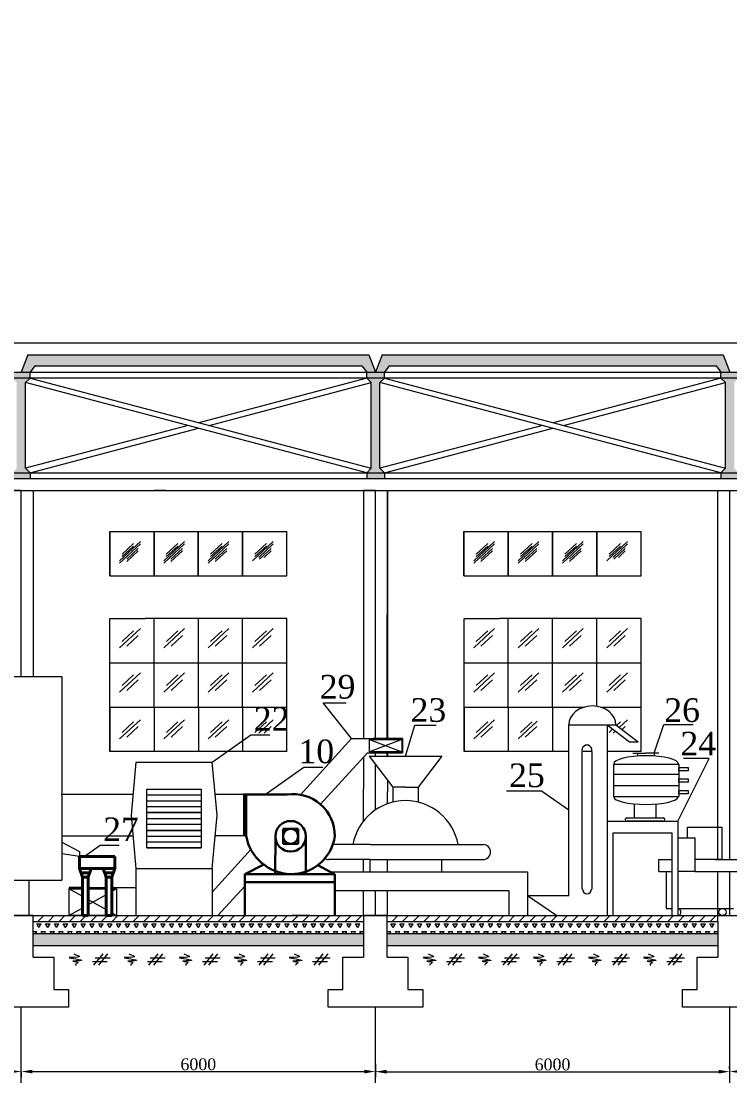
# Model space of a CAD drawing. Header units: inches. Extents: x -4475333 to 345677417, y -211198149 to 2125895.
# Drawn here: x -1918720 to -1906718, y 853212 to 871185 of the extents above; entities that cross this region are included whole.
import ezdxf

# ---------------------------------------------------------------- set-up
doc = ezdxf.new("R2010")
doc.units = ezdxf.units.IN
doc.header["$LTSCALE"] = 150
doc.header["$MEASUREMENT"] = 0
doc.linetypes.add('CENTER2', pattern=[1.125, 0.75, -0.125, 0.125, -0.125])
doc.linetypes.add('HIDDEN2', pattern=[4.7625, 3.175, -1.5875])
for name, color, linetype, lineweight in [('cot', 2, 'Continuous', 50), ('Duong vien', 7, 'Continuous', 50), ('EEEE', 7, 'Continuous', 0), ('KHUNG BVE', 7, 'Continuous', 0), ('PHOI_CANH', 3, 'Continuous', 50), ('TH net dam', 7, 'Continuous', 30)]:
    doc.layers.add(name, color=color, linetype=linetype, lineweight=lineweight)
for name, color, linetype in [('dang', 2, 'Continuous'), ('duongtamchamgach', 50, 'Continuous'), ('MATCAT', 132, 'Continuous'), ('NET NHAP', 7, 'Continuous'), ('Net0.2', 4, 'Continuous'), ('netdut', 2, 'HIDDEN2'), ('Netve', 1, 'Continuous'), ('Thiet bi', 7, 'Continuous'), ('tru', 7, 'Continuous')]:
    doc.layers.add(name, color=color, linetype=linetype)
doc.styles.add('1', font='times.ttf')
doc.styles.get("Standard").update_dxf_attribs({"font": 'times.ttf', "height": 100})
doc.dimstyles.new('75', dxfattribs={"dimtxt": 200, "dimasz": 188, "dimexe": 94, "dimexo": 47, "dimgap": 20, "dimtad": 1, "dimtoh": 1, "dimdec": 0, "dimtxsty": '1', "dimcen": 2.5, "dimclrt": 256, "dimadec": 0, "dimazin": 0, "dimtfac": 1, "dimtdec": 0, "dimtix": 1, "dimtmove": 0, "dimatfit": 2, "dimfxl": 1, "dimlwd": 9, "dimlwe": 9, "dimarcsym": 0})

# ---------------------------------------------------------------- blocks, each defined once
blk = doc.blocks.new('*D241')
at = {"layer": 'Defpoints', "color": 0, "lineweight": 0, "ltscale": 3, "transparency": 16777216}
for p in [(-1924720, 853433), (-1918720, 853433), (-1918720, 853402)]:
    blk.add_point(p, dxfattribs=at)
at = {"layer": 'NET NHAP', "color": 0, "lineweight": 9, "ltscale": 3, "transparency": 16777216}
for p, q in [((-1924720, 853386), (-1924720, 853308)), ((-1924532, 853402), (-1918908, 853402)), ((-1918720, 853386), (-1918720, 853308))]:
    blk.add_line(p, q, dxfattribs=at)
at = {"layer": 'NET NHAP', "color": 0, "lineweight": 0, "ltscale": 3, "transparency": 16777216}
for points in [[(-1924532, 853433), (-1924532, 853371), (-1924720, 853402)], [(-1918908, 853433), (-1918908, 853371), (-1918720, 853402)]]:
    blk.add_solid(points, dxfattribs=at)
at = {"layer": 'NET NHAP', "lineweight": 13, "ltscale": 3, "transparency": 16777216, "insert": (-1921720, 853524), "char_height": 200, "attachment_point": 5, "style": '1'}
blk.add_mtext('6000', dxfattribs=at)
blk = doc.blocks.new('*D242')
at = {"layer": 'Defpoints', "color": 0, "lineweight": 0, "ltscale": 3, "transparency": 16777216}
for p in [(-1918720, 853400), (-1912720, 853402), (-1912720, 853400)]:
    blk.add_point(p, dxfattribs=at)
at = {"layer": 'NET NHAP', "color": 0, "lineweight": 9, "ltscale": 3, "transparency": 16777216}
for p, q in [((-1918720, 853447), (-1918720, 853496)), ((-1918532, 853402), (-1912908, 853402)), ((-1912720, 853447), (-1912720, 853496))]:
    blk.add_line(p, q, dxfattribs=at)
at = {"layer": 'NET NHAP', "color": 0, "lineweight": 0, "ltscale": 3, "transparency": 16777216}
for points in [[(-1918532, 853433), (-1918532, 853371), (-1918720, 853402)], [(-1912908, 853433), (-1912908, 853371), (-1912720, 853402)]]:
    blk.add_solid(points, dxfattribs=at)
at = {"layer": 'NET NHAP', "lineweight": 13, "ltscale": 3, "transparency": 16777216, "insert": (-1915720, 853524), "char_height": 200, "attachment_point": 5, "style": '1'}
blk.add_mtext('6000', dxfattribs=at)
blk = doc.blocks.new('*D243')
at = {"layer": 'Defpoints', "color": 0, "lineweight": 0, "ltscale": 3, "transparency": 16777216}
for p in [(-1906720, 853400), (-1901212, 853402), (-1901212, 853400)]:
    blk.add_point(p, dxfattribs=at)
at = {"layer": 'NET NHAP', "color": 0, "lineweight": 9, "ltscale": 3, "transparency": 16777216}
for p, q in [((-1906720, 853447), (-1906720, 853496)), ((-1906532, 853402), (-1901400, 853402)), ((-1901212, 853447), (-1901212, 853496))]:
    blk.add_line(p, q, dxfattribs=at)
at = {"layer": 'NET NHAP', "color": 0, "lineweight": 0, "ltscale": 3, "transparency": 16777216}
for points in [[(-1906532, 853433), (-1906532, 853371), (-1906720, 853402)], [(-1901400, 853433), (-1901400, 853371), (-1901212, 853402)]]:
    blk.add_solid(points, dxfattribs=at)
at = {"layer": 'NET NHAP', "lineweight": 13, "ltscale": 3, "transparency": 16777216, "insert": (-1903966, 853524), "char_height": 200, "attachment_point": 5, "style": '1'}
blk.add_mtext('5500', dxfattribs=at)
blk = doc.blocks.new('*D246')
at = {"color": 0, "linetype": 'ByBlock', "lineweight": 9, "ltscale": 10, "transparency": 16777216}
for p, q in [((-1912720, 853534), (-1912720, 853306)), ((-1912532, 853400), (-1906908, 853400)), ((-1906720, 853534), (-1906720, 853306))]:
    blk.add_line(p, q, dxfattribs=at)
at = {"color": 0, "linetype": 'ByBlock', "lineweight": 0, "ltscale": 10, "transparency": 16777216}
for points in [[(-1912532, 853431), (-1912532, 853368), (-1912720, 853400)], [(-1906908, 853431), (-1906908, 853368), (-1906720, 853400)]]:
    blk.add_solid(points, dxfattribs=at)
at = {"layer": 'Defpoints', "color": 0, "linetype": 'ByBlock', "lineweight": 0, "ltscale": 10, "transparency": 16777216}
for p in [(-1912720, 853581), (-1906720, 853581), (-1906720, 853400)]:
    blk.add_point(p, dxfattribs=at)
at = {"linetype": 'ByBlock', "ltscale": 10, "transparency": 16777216, "insert": (-1909720, 853521), "char_height": 200, "attachment_point": 5, "style": '1'}
blk.add_mtext('6000', dxfattribs=at)
blk = doc.blocks.new('utjjrtjtr')
at = {"layer": 'PHOI_CANH', "color": 252, "lineweight": 9}
for p, q in [((4094925, 1559965), (4094925, 1559215)), ((4094925, 1559215), (4094925, 1559965)), ((4094925, 1559965), (4097925, 1559965)), ((4094925, 1559965), (4094925, 1559215)), ((4094925, 1559965), (4097925, 1559965)), ((4094925, 1559965), (4097925, 1559965)), ((4095675, 1559215), (4095675, 1559965)), ((4095675, 1559965), (4095675, 1559215)), ((4096425, 1559215), (4096425, 1559965)), ((4096425, 1559965), (4096425, 1559215)), ((4097175, 1559215), (4097175, 1559965)), ((4097175, 1559965), (4097175, 1559215)), ((4097925, 1559215), (4097925, 1559965)), ((4095092, 1559468), (4095443, 1559795)), ((4095092, 1559468), (4095443, 1559795)), ((4095092, 1559426), (4095443, 1559754)), ((4095092, 1559426), (4095443, 1559754)), ((4095133, 1559580), (4095328, 1559760)), ((4095133, 1559580), (4095328, 1559760)), ((4095842, 1559468), (4096193, 1559795)), ((4095842, 1559468), (4096193, 1559795)), ((4095842, 1559426), (4096193, 1559754)), ((4095842, 1559426), (4096193, 1559754)), ((4095883, 1559580), (4096078, 1559760)), ((4095883, 1559580), (4096078, 1559760)), ((4096592, 1559468), (4096943, 1559795)), ((4096592, 1559468), (4096943, 1559795)), ((4096592, 1559426), (4096943, 1559754)), ((4096592, 1559426), (4096943, 1559754)), ((4096633, 1559580), (4096828, 1559760)), ((4096633, 1559580), (4096828, 1559760)), ((4097342, 1559468), (4097693, 1559795)), ((4097342, 1559468), (4097693, 1559795)), ((4097383, 1559580), (4097578, 1559760)), ((4097383, 1559580), (4097578, 1559760)), ((4097451, 1559527), (4097693, 1559754)), ((4097451, 1559527), (4097693, 1559754)), ((4095133, 1559539), (4095328, 1559719)), ((4095133, 1559539), (4095328, 1559719)), ((4095212, 1559496), (4095407, 1559677)), ((4095212, 1559496), (4095407, 1559677)), ((4095212, 1559455), (4095407, 1559636)), ((4095212, 1559455), (4095407, 1559636)), ((4095883, 1559539), (4096078, 1559719)), ((4095883, 1559539), (4096078, 1559719)), ((4095962, 1559496), (4096157, 1559677)), ((4095962, 1559496), (4096157, 1559677)), ((4095962, 1559455), (4096157, 1559636)), ((4095962, 1559455), (4096157, 1559636)), ((4096633, 1559539), (4096828, 1559719)), ((4096633, 1559539), (4096828, 1559719)), ((4096712, 1559496), (4096907, 1559677)), ((4096712, 1559496), (4096907, 1559677)), ((4096712, 1559455), (4096907, 1559636)), ((4096712, 1559455), (4096907, 1559636)), ((4097383, 1559539), (4097578, 1559719)), ((4097383, 1559539), (4097578, 1559719)), ((4097462, 1559496), (4097657, 1559677)), ((4097462, 1559496), (4097657, 1559677)), ((4097540, 1559527), (4097657, 1559636)), ((4097540, 1559527), (4097657, 1559636)), ((4094925, 1559215), (4097883, 1559215)), ((4094925, 1559215), (4097925, 1559215)), ((4094925, 1559215), (4097883, 1559215)), ((4097883, 1559215), (4097925, 1559215)), ((4097883, 1559215), (4097925, 1559215))]:
    blk.add_line(p, q, dxfattribs=at)

msp = doc.modelspace()

# ---------------------------------------------------------------- hatches: boundary and pattern name
at = {"layer": 'KHUNG BVE', "lineweight": 0}
h = msp.add_hatch(color=5, dxfattribs=at)
h.dxf.hatch_style = 1
h.paths.add_polyline_path([(-1912949.3, 865348.4), (-1912868, 865241.3), (-1912718, 865241.3), (-1912831.5, 865537), (-1918606.2, 865537), (-1918719.7, 865241.4), (-1918569.7, 865241.4), (-1918488.4, 865348.4)])
h = msp.add_hatch(color=5, dxfattribs=at)
h.dxf.hatch_style = 1
h.paths.add_polyline_path([(-1906831.5, 865537), (-1912604.5, 865537), (-1912718, 865241.3), (-1912568, 865241.3), (-1912486.7, 865348.4), (-1906949.3, 865348.4), (-1906868, 865241.3), (-1906718, 865241.3)])
h = msp.add_hatch(color=2, dxfattribs=at)
h.dxf.hatch_style = 1
h.paths.add_polyline_path([(-1918644.7, 865066.2), (-1918569.7, 865141.4), (-1918569.7, 865241.4), (-1918869.7, 865241.4), (-1918869.7, 865141.4), (-1918794.7, 865066.2), (-1918794.7, 863616.4), (-1918869.7, 863541.2), (-1918869.7, 863441.2), (-1918569.7, 863441.2), (-1918569.7, 863541.2), (-1918644.7, 863616.4)])
h = msp.add_hatch(color=2, dxfattribs=at)
h.dxf.hatch_style = 1
h.paths.add_polyline_path([(-1912643, 865066.2), (-1912568, 865141.3), (-1912568, 865241.3), (-1912868, 865241.3), (-1912868, 865141.3), (-1912793, 865066.2), (-1912793, 863616.3), (-1912868, 863541.2), (-1912868, 863441.2), (-1912568, 863441.2), (-1912568, 863541.2), (-1912643, 863616.3)])
h = msp.add_hatch(color=2, dxfattribs=at)
h.dxf.hatch_style = 1
h.paths.add_polyline_path([(-1906643, 865066.2), (-1906568, 865141.3), (-1906568, 865241.3), (-1906868, 865241.3), (-1906868, 865141.3), (-1906793, 865066.2), (-1906793, 863616.3), (-1906868, 863541.2), (-1906868, 863441.2), (-1906568, 863441.2), (-1906568, 863541.2), (-1906643, 863616.3)])
at = {"layer": 'netdut', "linetype": 'ByBlock', "lineweight": 9, "ltscale": 10}
h = msp.add_hatch(dxfattribs=at)
h.set_pattern_fill('TRIANG', color=0, scale=400, style=0)
h.set_pattern_definition([(60, (-2659269.53, 802579.04), (-75, 129.90381), [75, -75]), (120, (-2659269.53, 802579.04), (-150, 8e-08), [75, -75]), (0, (-2659307.03, 802643.99), (75, 129.90381), [75, -75])])
h.paths.add_polyline_path([(-1918519.7, 855741.8), (-1918519.7, 855941.4), (-1912919.7, 855941.4), (-1912919.7, 855741.9)])
h = msp.add_hatch(dxfattribs=at)
h.set_pattern_fill('TRIANG', color=0, scale=400, style=0)
h.set_pattern_definition([(60, (-2653269.53, 802579.04), (-75, 129.90381), [75, -75]), (120, (-2653269.53, 802579.04), (-150, 8e-08), [75, -75]), (0, (-2653307.03, 802643.99), (75, 129.90381), [75, -75])])
h.paths.add_polyline_path([(-1912519.7, 855741.8), (-1912519.7, 855941.4), (-1906919.7, 855941.4), (-1906919.7, 855741.9)])
h = msp.add_hatch(dxfattribs=at)
h.set_pattern_fill('DOTS', color=4, scale=400, style=0)
h.set_pattern_definition([(0, (-2659269.526, 802579.04), (12.5, 25), [0, -25])])
edge = h.paths.add_edge_path()
edge.add_line((-1912919.7, 855741.9), (-1912919.7, 855541.4))
edge.add_line((-1918519.7, 855741.8), (-1912919.7, 855741.9))
edge.add_line((-1918519.7, 855537.1), (-1912919.7, 855536.1))
edge.add_line((-1918519.7, 855537.1), (-1918519.7, 855741.8))
h = msp.add_hatch(dxfattribs=at)
h.set_pattern_fill('DOTS', color=4, scale=400, style=0)
h.set_pattern_definition([(0, (-2653269.526, 802579.04), (12.5, 25), [0, -25])])
edge = h.paths.add_edge_path()
edge.add_line((-1906919.7, 855741.9), (-1906919.7, 855541.4))
edge.add_line((-1912519.7, 855741.8), (-1906919.7, 855741.9))
edge.add_line((-1912519.7, 855537.1), (-1906919.7, 855536.1))
edge.add_line((-1912519.7, 855537.1), (-1912519.7, 855741.8))
at = {"layer": 'tru', "linetype": 'ByBlock', "lineweight": 9, "ltscale": 10}
h = msp.add_hatch(dxfattribs=at)
h.set_pattern_fill('ANSI31', color=5, scale=40, style=0)
h.set_pattern_definition([(45, (-3460415.86, 1065293.65), (-89.802561, 89.802561), [])])
edge = h.paths.add_edge_path()
edge.add_line((-1912900.3, 856041.4), (-1915097.3, 856041.4))
edge.add_line((-1915097.3, 856041.5), (-1918300.4, 856041.5))
edge.add_line((-1918300.4, 856041.4), (-1918500.4, 856041.4))
edge.add_line((-1918500.4, 856041.4), (-1918500.4, 855941.4))
edge.add_line((-1918500.4, 855941.4), (-1912900.3, 855941.4))
edge.add_line((-1912900.3, 855941.4), (-1912900.3, 856041.4))
h = msp.add_hatch(dxfattribs=at)
h.set_pattern_fill('ANSI31', color=5, scale=40, style=0)
h.set_pattern_definition([(45, (-3454415.86, 1065293.65), (-89.802561, 89.802561), [])])
edge = h.paths.add_edge_path()
edge.add_line((-1906900.3, 856041.4), (-1909097.3, 856041.4))
edge.add_line((-1909097.3, 856041.5), (-1912300.4, 856041.5))
edge.add_line((-1912300.4, 856041.4), (-1912500.4, 856041.4))
edge.add_line((-1912500.4, 856041.4), (-1912500.4, 855941.4))
edge.add_line((-1912500.4, 855941.4), (-1906900.3, 855941.4))
edge.add_line((-1906900.3, 855941.4), (-1906900.3, 856041.4))

# ---------------------------------------------------------------- linework, layer by layer
at = {"layer": 'cot', "lineweight": 18}
for p, q in [((-1912868, 863541.2), (-1918644.7, 865066.2)), ((-1918569.7, 865141.4), (-1912793, 863616.3)), ((-1912868, 865141.3), (-1915709.5, 864387.8)), ((-1915536.1, 864342.1), (-1912793, 865066.2)), ((-1906868, 863541.2), (-1912643, 865066.2)), ((-1912568, 865141.3), (-1906793, 863616.3)), ((-1906868, 865141.3), (-1909709.5, 864387.8)), ((-1909536.1, 864342.1), (-1906793, 865066.2)), ((-1915889.6, 864340.5), (-1918644.7, 863616.4)), ((-1909889.6, 864340.5), (-1912643, 863616.3)), ((-1918569.7, 863541.2), (-1915715.9, 864294.6)), ((-1912568, 863541.2), (-1909715.9, 864294.6))]:
    msp.add_line(p, q, dxfattribs=at)
at = {"layer": 'dang', "lineweight": 18}
for p, q in [((-1918869.7, 865241.4), (-1918569.7, 865241.4)), ((-1918569.7, 865141.4), (-1918569.7, 865241.4)), ((-1912868, 865141.3), (-1912868, 865241.3)), ((-1912868, 865241.3), (-1912568, 865241.3)), ((-1912568, 865141.3), (-1912568, 865241.3)), ((-1906868, 865141.3), (-1906868, 865241.3)), ((-1906868, 865241.3), (-1906568, 865241.3)), ((-1918644.7, 865066.2), (-1918569.7, 865141.4)), ((-1918644.7, 863616.4), (-1918644.7, 865066.2)), ((-1918644.7, 863616.4), (-1918644.7, 865066.2)), ((-1912793, 865066.2), (-1912868, 865141.3)), ((-1912793, 863616.3), (-1912793, 865066.2)), ((-1912793, 863616.3), (-1912793, 865066.2)), ((-1912643, 865066.2), (-1912568, 865141.3)), ((-1912643, 863616.3), (-1912643, 865066.2)), ((-1912643, 863616.3), (-1912643, 865066.2)), ((-1906793, 865066.2), (-1906868, 865141.3)), ((-1906793, 863616.3), (-1906793, 865066.2)), ((-1906793, 863616.3), (-1906793, 865066.2)), ((-1918869.7, 863441.2), (-1918569.7, 863441.2)), ((-1918644.7, 863616.4), (-1918569.7, 863541.2)), ((-1918569.7, 863541.2), (-1918569.7, 863441.2)), ((-1912793, 863616.3), (-1912868, 863541.2)), ((-1912868, 863541.2), (-1912868, 863441.2)), ((-1912868, 863441.2), (-1912568, 863441.2)), ((-1912643, 863616.3), (-1912568, 863541.2)), ((-1912568, 863541.2), (-1912568, 863441.2)), ((-1906793, 863616.3), (-1906868, 863541.2)), ((-1906868, 863541.2), (-1906868, 863441.2)), ((-1906868, 863441.2), (-1906568, 863441.2))]:
    msp.add_line(p, q, dxfattribs=at)
at = {"layer": 'Duong vien', "color": 7, "linetype": 'Continuous', "lineweight": 18, "ltscale": 10}
for p, q in [((-1915482.9, 858641.6), (-1914830, 859105.5)), ((-1914830, 859105.5), (-1914507.1, 859105.5)), ((-1914586.1, 858091.5), (-1913933.2, 858555.5)), ((-1913933.2, 858555.5), (-1913610.3, 858555.5)), ((-1917654.2, 857041.5), (-1917380.8, 857235.8)), ((-1917380.8, 857235.8), (-1917057.9, 857235.8))]:
    msp.add_line(p, q, dxfattribs=at)
at = {"layer": 'duongtamchamgach', "linetype": 'CENTER2', "lineweight": 15, "ltscale": 200}
for p, q in [((-1918719.6, 860091.6), (-1918719.7, 863241.4)), ((-1912719, 859041.5), (-1912718, 863241.4)), ((-1906719.5, 856991.7), (-1906718, 863241.7)), ((-1912719, 858741.6), (-1912719, 858795.9)), ((-1912719.3, 857833.2), (-1912719.1, 858601.6)), ((-1906719.7, 856041.5), (-1906719.5, 856791.7)), ((-1912719.7, 856041.4), (-1912719.6, 856468.5))]:
    msp.add_line(p, q, dxfattribs=at)
at = {"layer": 'EEEE', "color": 5, "linetype": 'Continuous', "lineweight": 40, "ltscale": 10}
for p, q in [((-1917733.7, 856841.5), (-1917733.7, 857041.5)), ((-1917733.7, 857041.5), (-1917133.7, 857041.5)), ((-1917133.7, 857041.5), (-1917133.7, 856841.5)), ((-1917733.7, 856841.5), (-1917684.2, 856692.9)), ((-1917733.7, 856841.5), (-1917133.7, 856841.5)), ((-1917534.6, 856841.5), (-1917584.2, 856692.9)), ((-1917332.8, 856841.5), (-1917283.3, 856692.9)), ((-1917133.7, 856841.5), (-1917183.3, 856692.9)), ((-1917709.2, 856767.9), (-1917559.2, 856767.9)), ((-1917684.2, 856692.9), (-1917584.2, 856692.9)), ((-1917684.2, 856692.9), (-1917684.2, 856041.5)), ((-1917584.2, 856041.5), (-1917584.2, 856692.9)), ((-1917308.3, 856767.9), (-1917158.3, 856767.9)), ((-1917283.3, 856692.9), (-1917183.3, 856692.9)), ((-1917283.3, 856692.9), (-1917283.3, 856041.5)), ((-1917183.3, 856041.5), (-1917183.3, 856692.9)), ((-1917684.2, 856041.5), (-1917584.2, 856041.5)), ((-1917283.3, 856041.5), (-1917183.3, 856041.5))]:
    msp.add_line(p, q, dxfattribs=at)
at = {"layer": 'KHUNG BVE', "color": 3, "lineweight": 18, "ltscale": 3}
for p, q in [((-1920027.2, 865741.6), (-1900819.7, 865741.7)), ((-1920027.2, 865241.4), (-1900519.7, 865241.3)), ((-1901369, 865141.3), (-1920027.2, 865141.5))]:
    msp.add_line(p, q, dxfattribs=at)
at = {"layer": 'KHUNG BVE', "linetype": 'Continuous', "lineweight": 18, "ltscale": 10}
for p, q in [((-1920027.2, 863541.5), (-1901072.6, 863541.5)), ((-1920027.2, 863441.5), (-1901368, 863441.5)), ((-1906918, 863441.5), (-1906918, 863441.6)), ((-1906918, 863441.5), (-1906918, 863441.6)), ((-1920027.2, 863241.6), (-1900719.7, 863241.7)), ((-1918519.7, 863241.4), (-1918519.7, 860091.6)), ((-1912919, 859041.5), (-1912918, 863241.4)), ((-1912518.5, 859041.5), (-1912518.1, 863241.4)), ((-1912518.1, 863241.4), (-1912518.1, 859041.5)), ((-1906919.7, 861736.6), (-1906919.7, 863241.4)), ((-1906919.4, 856991.7), (-1906918, 863241.7)), ((-1906918, 859303.1), (-1906918, 863241.7)), ((-1912518.6, 858741.6), (-1912518.6, 858795.9)), ((-1912518.1, 858795.9), (-1912518.1, 858741.6)), ((-1912919.3, 857648.1), (-1912919, 858723.5)), ((-1912518.3, 858337.4), (-1912518.6, 857935.4)), ((-1912919.5, 856785), (-1912919.4, 856992.5)), ((-1912519.2, 856992.5), (-1912519.3, 856785)), ((-1906919.7, 855941.4), (-1906919.5, 856791.7)), ((-1912919.7, 856041.4), (-1912919.6, 856468.5)), ((-1912519.5, 856468.5), (-1912519.7, 856041.4)), ((-1972719.7, 856041.5), (-1901412.1, 856041.5)), ((-1918519.7, 856041.4), (-1918919.7, 856041.4)), ((-1917226.8, 856041.5), (-1917901.8, 856041.5)), ((-1912919.7, 856041.4), (-1912919.7, 855541.4)), ((-1912519.7, 856041.4), (-1912919.7, 856041.4)), ((-1912592.3, 856041.5), (-1911987.3, 856041.5)), ((-1906919.7, 855741.9), (-1906919.7, 855341.4)), ((-1912919.7, 855541.4), (-1912919.7, 855341.4)), ((-1918519.7, 855341.4), (-1918169.7, 855341.4)), ((-1918169.7, 855341.4), (-1918169.7, 854791.4)), ((-1913269.7, 854791.4), (-1913269.7, 855341.4)), ((-1913269.7, 855341.4), (-1912919.7, 855341.4)), ((-1912519.7, 855341.4), (-1912169.7, 855341.4)), ((-1912169.7, 855341.4), (-1912169.7, 854791.4)), ((-1907269.7, 854791.4), (-1907269.7, 855341.4)), ((-1907269.7, 855341.4), (-1906919.7, 855341.4)), ((-1918169.7, 854791.4), (-1917919.7, 854791.4)), ((-1917919.7, 854791.4), (-1917919.7, 854491.4)), ((-1913519.7, 854491.4), (-1913519.7, 854791.4)), ((-1913519.7, 854791.4), (-1913269.7, 854791.4)), ((-1912169.7, 854791.4), (-1911919.7, 854791.4)), ((-1911919.7, 854791.4), (-1911919.7, 854491.4)), ((-1907519.7, 854491.4), (-1907519.7, 854791.4)), ((-1907519.7, 854791.4), (-1907269.7, 854791.4)), ((-1917919.7, 854491.4), (-1919519.7, 854491.4)), ((-1911919.7, 854491.4), (-1913519.7, 854491.4)), ((-1905919.7, 854491.4), (-1907519.7, 854491.4))]:
    msp.add_line(p, q, dxfattribs=at)
at = {"layer": 'KHUNG BVE', "color": 3, "linetype": 'Continuous', "lineweight": 18, "ltscale": 10}
for p, q in [((-1918719.7, 863241.4), (-1918919.7, 863241.4)), ((-1918719.7, 863241.4), (-1918519.7, 863241.4)), ((-1918519.7, 863241.4), (-1917878.7, 863241.4)), ((-1912719.7, 863241.4), (-1912919.7, 863241.4)), ((-1912719.7, 863241.4), (-1912519.7, 863241.4)), ((-1918519.7, 855941.4), (-1912919.7, 855941.4)), ((-1912519.7, 855941.4), (-1906919.7, 855941.4)), ((-1906719.7, 856041.5), (-1906519.7, 856041.4))]:
    msp.add_line(p, q, dxfattribs=at)
at = {"layer": 'KHUNG BVE', "lineweight": 0}
for p, q in [((-1933348.7, 860091.6), (-1918033.7, 860091.6)), ((-1918033.7, 860091.6), (-1918033.7, 856641.6)), ((-1913125.9, 859041.5), (-1913607.4, 859642.2)), ((-1913607.4, 859642.2), (-1913216.6, 859642.2)), ((-1912210.9, 858741.6), (-1912054.2, 859266.8)), ((-1912054.2, 859266.8), (-1911692.7, 859266.8)), ((-1908001.2, 858791.5), (-1907836.7, 859275.3)), ((-1907836.7, 859275.3), (-1907337.8, 859275.3)), ((-1912259.4, 859041.5), (-1912259.4, 858795.9)), ((-1916778.9, 858641.5), (-1916858.9, 857741.5)), ((-1916778.9, 858641.5), (-1915482.9, 858641.5)), ((-1915402.9, 857741.5), (-1915482.9, 858641.5)), ((-1907595.8, 857641.6), (-1907069.2, 858704.9)), ((-1907069.2, 858704.9), (-1907500.9, 858704.9)), ((-1916827.8, 858091.5), (-1918042.8, 858091.5)), ((-1916591, 858085.5), (-1915669.5, 858085.5)), ((-1915669.5, 858085.5), (-1915669.5, 857885.5)), ((-1914902.9, 858091.5), (-1915434, 858091.5)), ((-1914902.9, 857741.5), (-1914902.9, 858091.5)), ((-1909908.4, 858150.3), (-1910500, 858150.3)), ((-1909445.8, 857828), (-1909908.4, 858150.3)), ((-1916591, 857985.5), (-1915669.5, 857985.5)), ((-1915669.5, 857885.5), (-1916591, 857885.5)), ((-1915669.5, 857985.5), (-1915669.5, 857785.5)), ((-1916858.9, 857741.5), (-1916778.9, 856841.5)), ((-1915669.5, 857785.5), (-1916591, 857785.5)), ((-1916591, 857785.5), (-1915669.5, 857785.5)), ((-1915482.9, 856841.5), (-1915402.9, 857741.5)), ((-1916591, 857685.5), (-1915669.5, 857685.5)), ((-1915669.5, 857585.5), (-1916591, 857585.5)), ((-1918033.7, 857391.5), (-1916818.9, 857391.5)), ((-1915669.5, 857485.5), (-1916591, 857485.5)), ((-1916591, 857485.5), (-1915669.5, 857485.5)), ((-1916591, 857385.5), (-1915669.5, 857385.5)), ((-1914902.9, 857391.5), (-1915434, 857391.5)), ((-1918033.7, 857286.7), (-1917733.7, 857126.4)), ((-1915669.5, 857285.5), (-1916591, 857285.5)), ((-1915669.5, 857185.5), (-1916591, 857185.5)), ((-1917733.7, 857041.5), (-1918033.7, 857090)), ((-1917733.7, 857126.4), (-1917733.7, 857041.5)), ((-1916778.9, 856841.5), (-1915482.9, 856841.5)), ((-1916778.9, 856841.5), (-1916778.9, 856041.5)), ((-1915482.9, 856841.5), (-1915482.9, 856041.5)), ((-1933623.7, 856641.6), (-1918033.7, 856641.6)), ((-1918583.8, 856041.5), (-1918583.8, 856641.5)), ((-1913406.8, 856608.7), (-1913406.8, 856041.5)), ((-1917684.2, 856517.5), (-1917907.2, 856517.5)), ((-1917907.2, 856517.5), (-1917907.2, 856493.4)), ((-1934173.8, 856041.5), (-1918583.8, 856041.5)), ((-1917907.2, 856046.4), (-1917907.2, 856041.4)), ((-1917103.3, 856046.4), (-1917103.3, 856041.5)), ((-1916946.9, 856041.5), (-1916646.9, 856041.5)), ((-1916946.9, 856041.5), (-1916646.9, 856041.5)), ((-1913829.9, 856041.5), (-1914129.9, 856041.5))]:
    msp.add_line(p, q, dxfattribs=at)
at = {"layer": 'KHUNG BVE', "color": 7, "linetype": 'Continuous', "lineweight": 18, "ltscale": 10}
msp.add_line((-1908417.3, 858983), (-1908267.3, 858983), dxfattribs=at)
at = {"layer": 'KHUNG BVE', "color": 0, "linetype": 'Continuous', "lineweight": 18, "ltscale": 10}
for p, q in [((-1918519.7, 855341.4), (-1918519.7, 856041.4)), ((-1912519.7, 855341.4), (-1912519.7, 856041.4)), ((-1918519.7, 855537.1), (-1912919.7, 855536.1)), ((-1912519.7, 855537.1), (-1906919.7, 855536.1))]:
    msp.add_line(p, q, dxfattribs=at)
at = {"layer": 'KHUNG BVE', "color": 2, "linetype": 'Continuous', "lineweight": 18, "ltscale": 10}
for p, q in [((-1918519.7, 855741.8), (-1912919.7, 855741.9)), ((-1912519.7, 855741.8), (-1906919.7, 855741.9))]:
    msp.add_line(p, q, dxfattribs=at)
at = {"layer": 'KHUNG BVE', "lineweight": 0}
msp.add_lwpolyline([(-1916591, 858185.5), (-1915669.5, 858185.5), (-1915669.5, 857187.3), (-1916591, 857187.3)], close=True, dxfattribs=at)
msp.add_circle((-1916098.2, 889715.1), 188435.9, dxfattribs=at)
at = {"layer": 'MATCAT', "color": 3, "lineweight": 13, "ltscale": 3}
for p, q in [((-1918519.7, 863241.4), (-1916467.7, 863241.4)), ((-1916467.7, 863241.4), (-1916267.7, 863241.4)), ((-1916267.7, 863241.4), (-1916467.7, 863241.4)), ((-1918719.5, 853403.3), (-1918719.5, 854491.7)), ((-1912719.5, 853399.5), (-1912719.5, 854491.7)), ((-1906719.5, 853399.5), (-1906719.5, 854491.7))]:
    msp.add_line(p, q, dxfattribs=at)
at = {"layer": 'Net0.2', "lineweight": 18}
for p, q in [((-1917338.8, 855394.7), (-1917493.8, 855201.4)), ((-1917257.9, 855394.7), (-1917412.9, 855201.4)), ((-1916406.3, 855394.7), (-1916561.4, 855201.4)), ((-1916325.4, 855394.7), (-1916480.5, 855201.4)), ((-1915473.9, 855394.7), (-1915628.9, 855201.4)), ((-1915393, 855394.7), (-1915548, 855201.4)), ((-1914541.5, 855394.7), (-1914696.5, 855201.4)), ((-1914460.6, 855394.7), (-1914615.6, 855201.4)), ((-1913609.1, 855394.7), (-1913764.1, 855201.4)), ((-1913528.2, 855394.7), (-1913683.2, 855201.4)), ((-1911338.8, 855394.7), (-1911493.8, 855201.4)), ((-1911257.9, 855394.7), (-1911412.9, 855201.4)), ((-1910406.3, 855394.7), (-1910561.4, 855201.4)), ((-1910325.4, 855394.7), (-1910480.5, 855201.4)), ((-1909473.9, 855394.7), (-1909628.9, 855201.4)), ((-1909393, 855394.7), (-1909548, 855201.4)), ((-1908541.5, 855394.7), (-1908696.5, 855201.4)), ((-1908460.6, 855394.7), (-1908615.6, 855201.4)), ((-1907609.1, 855394.7), (-1907764.1, 855201.4)), ((-1907528.2, 855394.7), (-1907683.2, 855201.4)), ((-1917514.4, 855266.1), (-1917262.5, 855266.1)), ((-1917466, 855330.1), (-1917214.1, 855330.1)), ((-1916582, 855266.1), (-1916330.1, 855266.1)), ((-1916533.6, 855330.1), (-1916281.7, 855330.1)), ((-1915649.6, 855266.1), (-1915397.7, 855266.1)), ((-1915601.2, 855330.1), (-1915349.2, 855330.1)), ((-1914717.2, 855266.1), (-1914465.3, 855266.1)), ((-1914668.7, 855330.1), (-1914416.8, 855330.1)), ((-1913784.8, 855266.1), (-1913532.9, 855266.1)), ((-1913736.3, 855330.1), (-1913484.4, 855330.1)), ((-1911514.4, 855266.1), (-1911262.5, 855266.1)), ((-1911466, 855330.1), (-1911214.1, 855330.1)), ((-1910582, 855266.1), (-1910330.1, 855266.1)), ((-1910533.6, 855330.1), (-1910281.7, 855330.1)), ((-1909649.6, 855266.1), (-1909397.7, 855266.1)), ((-1909601.2, 855330.1), (-1909349.2, 855330.1)), ((-1908717.2, 855266.1), (-1908465.3, 855266.1)), ((-1908668.7, 855330.1), (-1908416.8, 855330.1)), ((-1907784.8, 855266.1), (-1907532.9, 855266.1)), ((-1907736.3, 855330.1), (-1907484.4, 855330.1))]:
    msp.add_line(p, q, dxfattribs=at)
for points in [[(-1917828.3, 855394.7), (-1917735.6, 855344.5), (-1917909.2, 855332.1), (-1917698.4, 855282.6), (-1917847.2, 855270.2), (-1917760.4, 855245.4), (-1917797.6, 855208.3), (-1917791.4, 855202.1)], [(-1916895.9, 855394.7), (-1916803.2, 855344.5), (-1916976.8, 855332.1), (-1916766, 855282.6), (-1916914.8, 855270.2), (-1916828, 855245.4), (-1916865.2, 855208.3), (-1916859, 855202.1)], [(-1915963.5, 855394.7), (-1915870.8, 855344.5), (-1916044.3, 855332.1), (-1915833.6, 855282.6), (-1915982.4, 855270.2), (-1915895.6, 855245.4), (-1915932.8, 855208.3), (-1915926.6, 855202.1)], [(-1915031.1, 855394.7), (-1914938.4, 855344.5), (-1915111.9, 855332.1), (-1914901.2, 855282.6), (-1915049.9, 855270.2), (-1914963.2, 855245.4), (-1915000.4, 855208.3), (-1914994.2, 855202.1)], [(-1914098.7, 855394.7), (-1914006, 855344.5), (-1914179.5, 855332.1), (-1913968.8, 855282.6), (-1914117.5, 855270.2), (-1914030.8, 855245.4), (-1914067.9, 855208.3), (-1914061.7, 855202.1)], [(-1911828.3, 855394.7), (-1911735.6, 855344.5), (-1911909.2, 855332.1), (-1911698.4, 855282.6), (-1911847.2, 855270.2), (-1911760.4, 855245.4), (-1911797.6, 855208.3), (-1911791.4, 855202.1)], [(-1910895.9, 855394.7), (-1910803.2, 855344.5), (-1910976.8, 855332.1), (-1910766, 855282.6), (-1910914.8, 855270.2), (-1910828, 855245.4), (-1910865.2, 855208.3), (-1910859, 855202.1)], [(-1909963.5, 855394.7), (-1909870.8, 855344.5), (-1910044.3, 855332.1), (-1909833.6, 855282.6), (-1909982.4, 855270.2), (-1909895.6, 855245.4), (-1909932.8, 855208.3), (-1909926.6, 855202.1)], [(-1909031.1, 855394.7), (-1908938.4, 855344.5), (-1909111.9, 855332.1), (-1908901.2, 855282.6), (-1909049.9, 855270.2), (-1908963.2, 855245.4), (-1909000.4, 855208.3), (-1908994.2, 855202.1)], [(-1908098.7, 855394.7), (-1908006, 855344.5), (-1908179.5, 855332.1), (-1907968.8, 855282.6), (-1908117.5, 855270.2), (-1908030.8, 855245.4), (-1908067.9, 855208.3), (-1908061.7, 855202.1)]]:
    msp.add_spline(points, degree=3, dxfattribs=at)
at = {"layer": 'netdut', "color": 0, "linetype": 'ByBlock', "lineweight": 18, "ltscale": 10}
for p, q in [((-1918519.7, 855741.8), (-1918519.7, 855941.4)), ((-1918519.7, 855941.4), (-1912919.7, 855941.4)), ((-1912919.7, 855941.4), (-1912919.7, 855741.9)), ((-1912519.7, 855741.9), (-1912519.7, 855941.4)), ((-1912519.7, 855941.4), (-1906919.7, 855941.4)), ((-1906919.7, 855941.4), (-1906919.7, 855741.9))]:
    msp.add_line(p, q, dxfattribs=at)
at = {"layer": 'netdut', "color": 4, "linetype": 'ByBlock', "lineweight": 18, "ltscale": 10}
for p, q in [((-1918519.7, 855741.8), (-1912919.7, 855741.9)), ((-1918519.7, 855537.1), (-1918519.7, 855741.8)), ((-1912919.7, 855741.9), (-1912919.7, 855541.4)), ((-1912519.7, 855536), (-1912519.7, 855741.9)), ((-1912519.7, 855741.8), (-1906919.7, 855741.9))]:
    msp.add_line(p, q, dxfattribs=at)
at = {"layer": 'Netve', "color": 7, "linetype": 'Continuous', "lineweight": 18, "ltscale": 10}
for p, q in [((-1909445.8, 856385.5), (-1909445.8, 859270.5)), ((-1909445.8, 859270.5), (-1908645.8, 859270.5)), ((-1908795.8, 859270.5), (-1908795.8, 856041.6)), ((-1908795.8, 859270.5), (-1908417.3, 858983)), ((-1908645.8, 859270.5), (-1908267.3, 858983)), ((-1913125.9, 859041.5), (-1913989.6, 858088.5)), ((-1913125.9, 859041.5), (-1912259.4, 859041.5)), ((-1912821.1, 859026.5), (-1912274.1, 858814)), ((-1912274.1, 859026.5), (-1912821.1, 858814)), ((-1912259.4, 859041.5), (-1912759.4, 859041.5)), ((-1912852.3, 858795.9), (-1913652.2, 857928.3)), ((-1912852.3, 858795.9), (-1913412.9, 858187.8)), ((-1912852.3, 858795.9), (-1912259.4, 858795.9)), ((-1908360.9, 858791.5), (-1908140.2, 858791.5)), ((-1908279.3, 858791.5), (-1908279.3, 858745.7)), ((-1907919.6, 858791.5), (-1908140.2, 858791.5)), ((-1908001.2, 858791.5), (-1908001.2, 858745.7)), ((-1912825.4, 858741.6), (-1912425.4, 858215)), ((-1912825.4, 858741.6), (-1911596.4, 858741.6)), ((-1911596.4, 858741.6), (-1911996.4, 858215.6)), ((-1908684.7, 858435), (-1907580.3, 858435)), ((-1908684.5, 858242.7), (-1907580.1, 858242.7)), ((-1912210.9, 858215.6), (-1912425.4, 858215)), ((-1912425.4, 858215.6), (-1912424.8, 857963.7)), ((-1912210.9, 858215.6), (-1911996.4, 858215.6)), ((-1911996.4, 858215.6), (-1911998.7, 857964.1)), ((-1908684.6, 858056.5), (-1907580.3, 858056.5)), ((-1908339, 857921.5), (-1908339, 857696.4)), ((-1907970.5, 857918.4), (-1907970.5, 857696.4)), ((-1908463.8, 857696.4), (-1907845.7, 857696.4)), ((-1908795.8, 857641.6), (-1907595.8, 857641.6)), ((-1907595.8, 857641.6), (-1907595.8, 856041.6)), ((-1908695.8, 857441.6), (-1907695.8, 857441.6)), ((-1908695.8, 856041.6), (-1908695.8, 857441.6)), ((-1907695.8, 856041.6), (-1907695.8, 857441.6)), ((-1914829.8, 857161.4), (-1915482.9, 856440.8)), ((-1912808.3, 857245.5), (-1913441.7, 857245.5)), ((-1912808.3, 857245.5), (-1911602.3, 857245.5)), ((-1911602.3, 857245.5), (-1910891.3, 857245.5)), ((-1912808.3, 856992.5), (-1913514.8, 856992.5)), ((-1912808.3, 856785), (-1912808.3, 856992.5)), ((-1912808.3, 856992.5), (-1911602.3, 856992.5)), ((-1911602.3, 856992.5), (-1911602.3, 856785)), ((-1911602.3, 856992.5), (-1910891.3, 856992.5)), ((-1907921.9, 856791.7), (-1907921.9, 856991.7)), ((-1907921.9, 856991.7), (-1907695.8, 856991.7)), ((-1906971.1, 856991.7), (-1903912.8, 856991.7)), ((-1907921.9, 856791.7), (-1907695.8, 856791.7)), ((-1907793.4, 856791.7), (-1907793.4, 856162.7)), ((-1907311.4, 856791.7), (-1903912.8, 856791.7)), ((-1913486.1, 856785), (-1910145.8, 856785)), ((-1910145.8, 856785), (-1910145.8, 856041.6)), ((-1917907.2, 856517.5), (-1917684.2, 856517.5)), ((-1917907.2, 856493.4), (-1917684.2, 856369.4)), ((-1917584.2, 856517.5), (-1917283.3, 856517.5)), ((-1917183.3, 856517.5), (-1916778.9, 856517.5)), ((-1917103.3, 856493.4), (-1917183.3, 856449)), ((-1914930.8, 856541.3), (-1915391.6, 856041.5)), ((-1913406.8, 856468.5), (-1910462.3, 856468.5)), ((-1910462.3, 856468.5), (-1910462.3, 856041.6)), ((-1917283.3, 856393.3), (-1917584.2, 856226)), ((-1917584.2, 856313.8), (-1917283.3, 856146.5)), ((-1910145.8, 856385.5), (-1909445.8, 856385.5)), ((-1910145.8, 856385.5), (-1909645.8, 856041.6)), ((-1917684.2, 856170.4), (-1917907.2, 856046.4)), ((-1917183.3, 856090.8), (-1917103.3, 856046.4)), ((-1907793.4, 856162.7), (-1907751.8, 856162.7)), ((-1907751.8, 856162.7), (-1907695.8, 856162.7)), ((-1907595.8, 856162.7), (-1906653.4, 856162.7)), ((-1915557.9, 856041.5), (-1915557.9, 856041.5)), ((-1910209.4, 856041.5), (-1910109.4, 856041.5)), ((-1908236.8, 856041.6), (-1908136.8, 856041.6)), ((-1907162.9, 856041.5), (-1907062.9, 856041.5))]:
    msp.add_line(p, q, dxfattribs=at)
for points in [[(-1912821.1, 859026.5), (-1912274.1, 859026.5), (-1912274.1, 858814), (-1912821.1, 858814)], [(-1907580.3, 858550.5), (-1907420.3, 858550.5), (-1907420.3, 858493.5), (-1907580.3, 858493.5)], [(-1907580.2, 858359.5), (-1907420.3, 858359.5), (-1907420.3, 858302.5), (-1907580.2, 858302.5)], [(-1907580.3, 858161), (-1907420.4, 858161), (-1907420.4, 858104), (-1907580.3, 858104)]]:
    msp.add_lwpolyline(points, close=True, dxfattribs=at)
for points in [[(-1909215.3, 856490), (-1909217.8, 856490), (-1909217.8, 858821.3)], [(-1909056.8, 858821.3), (-1909056.8, 856490), (-1909059.3, 856490)], [(-1908684.7, 858056.5), (-1908684.7, 858604.9), (-1907580.3, 858604.9), (-1907580.3, 858056.5)], [(-1907845.7, 857641.6), (-1908463.8, 857641.6)], [(-1907435.4, 857358.2), (-1907435.4, 857541.7), (-1906852.4, 857541.7), (-1906852.4, 856991.7), (-1907311.4, 856991.7)], [(-1907595.8, 857358.2), (-1907311.4, 857358.2), (-1907311.4, 856791.7), (-1907595.8, 856791.7)], [(-1917183.3, 856493.4), (-1917103.3, 856493.4), (-1917103.3, 856046.4), (-1917907.2, 856046.4), (-1917907.2, 856493.4), (-1917684.2, 856493.4)], [(-1917584.2, 856493.4), (-1917283.3, 856493.4)]]:
    msp.add_lwpolyline(points, dxfattribs=at)
msp.add_circle((-1906841.4, 856102.2), 60.5, dxfattribs=at)
for centre, radius, start, end in [((-1909137.3, 858845), 84.5, 342.30023, 197.69977), ((-1912210.9, 857083.3), 906, 10.31148, 169.68852), ((-1908463.8, 857669), 27.4, 90, 270), ((-1907845.7, 857669), 27.4, 270, 90), ((-1910895.8, 857119), 126.5, 270, 90), ((-1913514.8, 857119), 126.5, 240.34559, 270), ((-1909137.3, 856490), 78, 180, 0), ((-1907605.4, 856102.2), 60.5, 279.18495, 80.81505)]:
    msp.add_arc(centre, radius, start, end, dxfattribs=at)
for centre, major_axis, ratio in [((-1909045.8, 859270.5), (-400, 0), 0.8029286), ((-1908134.7, 858604.9), (-550, 0), 0.2639771), ((-1908138.7, 858056.5), (546, 0), 0.2408649)]:
    msp.add_ellipse(centre, major_axis=major_axis, ratio=ratio, start_param=3.1415927, end_param=6.2831853, dxfattribs=at)
at = {"layer": 'PHOI_CANH', "color": 252, "lineweight": 18}
for p, q in [((-1917219.7, 859571.3), (-1917219.7, 861071.3)), ((-1917219.7, 861071.3), (-1916619.7, 861071.3)), ((-1914219.7, 861071.3), (-1916619.7, 861071.3)), ((-1916469.7, 860821.3), (-1916469.7, 861071.3)), ((-1915719.7, 860821.3), (-1915719.7, 861071.3)), ((-1914969.7, 859571.3), (-1914969.7, 861071.3)), ((-1914219.7, 858821.3), (-1914219.7, 861071.3)), ((-1911219.7, 859571.3), (-1911219.7, 861071.3)), ((-1911219.7, 861071.3), (-1910619.7, 861071.3)), ((-1908219.7, 861071.3), (-1910619.7, 861071.3)), ((-1910469.7, 860821.3), (-1910469.7, 861071.3)), ((-1909719.7, 860821.3), (-1909719.7, 861071.3)), ((-1908969.7, 859585.8), (-1908969.7, 861071.3)), ((-1908219.7, 858821.3), (-1908219.7, 861071.3)), ((-1917052.5, 860574), (-1916701.6, 860901.2)), ((-1917011.7, 860686.2), (-1916816.7, 860866.7)), ((-1916932.5, 860602.7), (-1916737.5, 860783.2)), ((-1916469.7, 859571.3), (-1916469.7, 860821.3)), ((-1916302.5, 860574), (-1915951.6, 860901.2)), ((-1916261.7, 860686.2), (-1916066.7, 860866.7)), ((-1916182.5, 860602.7), (-1915987.5, 860783.2)), ((-1915719.7, 859571.3), (-1915719.7, 860821.3)), ((-1915552.5, 860574), (-1915201.6, 860901.2)), ((-1915511.7, 860686.2), (-1915316.7, 860866.7)), ((-1915432.5, 860602.7), (-1915237.5, 860783.2)), ((-1914802.5, 860574), (-1914451.6, 860901.2)), ((-1914761.7, 860686.2), (-1914566.7, 860866.7)), ((-1914682.5, 860602.7), (-1914487.5, 860783.2)), ((-1911052.5, 860574), (-1910701.6, 860901.2)), ((-1911011.7, 860686.2), (-1910816.7, 860866.7)), ((-1910932.5, 860602.7), (-1910737.5, 860783.2)), ((-1910469.7, 859571.3), (-1910469.7, 860821.3)), ((-1910302.5, 860574), (-1909951.6, 860901.2)), ((-1910261.7, 860686.2), (-1910066.7, 860866.7)), ((-1910182.5, 860602.7), (-1909987.5, 860783.2)), ((-1909719.7, 859573.4), (-1909719.7, 860821.3)), ((-1909552.5, 860574), (-1909201.6, 860901.2)), ((-1909511.7, 860686.2), (-1909316.7, 860866.7)), ((-1909432.5, 860602.7), (-1909237.5, 860783.2)), ((-1908802.5, 860574), (-1908451.6, 860901.2)), ((-1908761.7, 860686.2), (-1908566.7, 860866.7)), ((-1908682.5, 860602.7), (-1908487.5, 860783.2)), ((-1917219.7, 860321.3), (-1914219.7, 860321.3)), ((-1917219.7, 858821.3), (-1917219.7, 860204.7)), ((-1911219.7, 860321.3), (-1908219.7, 860321.3)), ((-1911219.7, 858821.3), (-1911219.7, 860204.7)), ((-1917052.5, 859824), (-1916701.6, 860151.2)), ((-1917052.5, 859824), (-1916701.6, 860151.2)), ((-1917011.7, 859936.2), (-1916816.7, 860116.7)), ((-1917011.7, 859936.2), (-1916816.7, 860116.7)), ((-1916932.5, 859852.7), (-1916737.5, 860033.2)), ((-1916932.5, 859852.7), (-1916737.5, 860033.2)), ((-1916302.5, 859824), (-1915951.6, 860151.2)), ((-1916302.5, 859824), (-1915951.6, 860151.2)), ((-1916261.7, 859936.2), (-1916066.7, 860116.7)), ((-1916261.7, 859936.2), (-1916066.7, 860116.7)), ((-1916182.5, 859852.7), (-1915987.5, 860033.2)), ((-1916182.5, 859852.7), (-1915987.5, 860033.2)), ((-1915552.5, 859824), (-1915201.6, 860151.2)), ((-1915552.5, 859824), (-1915201.6, 860151.2)), ((-1915511.7, 859936.2), (-1915316.7, 860116.7)), ((-1915511.7, 859936.2), (-1915316.7, 860116.7)), ((-1915432.5, 859852.7), (-1915237.5, 860033.2)), ((-1915432.5, 859852.7), (-1915237.5, 860033.2)), ((-1914802.5, 859824), (-1914451.6, 860151.2)), ((-1914802.5, 859824), (-1914451.6, 860151.2)), ((-1914761.7, 859936.2), (-1914566.7, 860116.7)), ((-1914761.7, 859936.2), (-1914566.7, 860116.7)), ((-1914682.5, 859852.7), (-1914487.5, 860033.2)), ((-1914682.5, 859852.7), (-1914487.5, 860033.2)), ((-1911052.5, 859824), (-1910701.6, 860151.2)), ((-1911052.5, 859824), (-1910701.6, 860151.2)), ((-1911011.7, 859936.2), (-1910816.7, 860116.7)), ((-1911011.7, 859936.2), (-1910816.7, 860116.7)), ((-1910932.5, 859852.7), (-1910737.5, 860033.2)), ((-1910932.5, 859852.7), (-1910737.5, 860033.2)), ((-1910302.5, 859824), (-1909951.6, 860151.2)), ((-1910302.5, 859824), (-1909951.6, 860151.2)), ((-1910261.7, 859936.2), (-1910066.7, 860116.7)), ((-1910261.7, 859936.2), (-1910066.7, 860116.7)), ((-1910182.5, 859852.7), (-1909987.5, 860033.2)), ((-1910182.5, 859852.7), (-1909987.5, 860033.2)), ((-1909552.5, 859824), (-1909201.6, 860151.2)), ((-1909552.5, 859824), (-1909201.6, 860151.2)), ((-1909511.7, 859936.2), (-1909316.7, 860116.7)), ((-1909511.7, 859936.2), (-1909316.7, 860116.7)), ((-1909432.5, 859852.7), (-1909237.5, 860033.2)), ((-1909432.5, 859852.7), (-1909237.5, 860033.2)), ((-1908802.5, 859824), (-1908451.6, 860151.2)), ((-1908802.5, 859824), (-1908451.6, 860151.2)), ((-1908761.7, 859936.2), (-1908566.7, 860116.7)), ((-1908761.7, 859936.2), (-1908566.7, 860116.7)), ((-1908682.5, 859852.7), (-1908487.5, 860033.2)), ((-1908682.5, 859852.7), (-1908487.5, 860033.2)), ((-1917219.7, 859571.3), (-1917219.7, 858821.3)), ((-1917219.7, 859571.3), (-1914219.7, 859571.3)), ((-1917219.7, 859571.3), (-1914219.7, 859571.3)), ((-1916469.7, 859571.3), (-1916469.7, 858821.3)), ((-1915719.7, 859571.3), (-1915719.7, 858821.3)), ((-1914969.7, 859571.3), (-1914969.7, 858821.3)), ((-1911219.7, 859571.3), (-1911219.7, 858821.3)), ((-1911219.7, 859571.3), (-1909726.9, 859571.3)), ((-1911219.7, 859571.3), (-1909726.9, 859571.3)), ((-1910469.7, 859571.3), (-1910469.7, 858821.3)), ((-1909719.7, 859573.4), (-1909719.7, 858821.3)), ((-1909719.7, 859573.4), (-1909181.3, 859572.6)), ((-1909446.7, 859571.3), (-1909185.9, 859571.3)), ((-1908908.9, 859572.3), (-1908219.7, 859571.3)), ((-1908905.7, 859571.3), (-1908219.7, 859571.3)), ((-1917052.5, 859032.7), (-1916701.6, 859359.9)), ((-1917052.5, 859032.7), (-1916701.6, 859359.9)), ((-1917011.7, 859145), (-1916816.7, 859325.5)), ((-1917011.7, 859145), (-1916816.7, 859325.5)), ((-1916302.5, 859032.7), (-1915951.6, 859359.9)), ((-1916302.5, 859032.7), (-1915951.6, 859359.9)), ((-1916261.7, 859145), (-1916066.7, 859325.5)), ((-1916261.7, 859145), (-1916066.7, 859325.5)), ((-1915552.5, 859032.7), (-1915201.6, 859359.9)), ((-1915552.5, 859032.7), (-1915201.6, 859359.9)), ((-1915511.7, 859145), (-1915316.7, 859325.5)), ((-1915511.7, 859145), (-1915316.7, 859325.5)), ((-1914761.7, 859145), (-1914566.7, 859325.5)), ((-1914761.7, 859145), (-1914566.7, 859325.5)), ((-1914694.4, 859133.6), (-1914451.6, 859359.9)), ((-1914694.4, 859133.6), (-1914451.6, 859359.9)), ((-1911052.5, 859032.7), (-1910701.6, 859359.9)), ((-1911052.5, 859032.7), (-1910701.6, 859359.9)), ((-1911011.7, 859145), (-1910816.7, 859325.5)), ((-1911011.7, 859145), (-1910816.7, 859325.5)), ((-1910302.5, 859032.7), (-1909978.7, 859334.6)), ((-1910302.5, 859032.7), (-1909978.7, 859334.6)), ((-1910261.7, 859145), (-1910066.7, 859325.5)), ((-1910261.7, 859145), (-1910066.7, 859325.5)), ((-1908635, 859262.3), (-1908566.7, 859325.5)), ((-1908635, 859262.3), (-1908566.7, 859325.5)), ((-1908591.6, 859229.3), (-1908451.6, 859359.9)), ((-1908591.6, 859229.3), (-1908451.6, 859359.9)), ((-1916932.5, 859061.4), (-1916737.5, 859241.9)), ((-1916932.5, 859061.4), (-1916737.5, 859241.9)), ((-1916182.5, 859061.4), (-1915987.5, 859241.9)), ((-1916182.5, 859061.4), (-1915987.5, 859241.9)), ((-1915432.5, 859061.4), (-1915237.5, 859241.9)), ((-1915432.5, 859061.4), (-1915237.5, 859241.9)), ((-1914604.6, 859133.6), (-1914487.5, 859241.9)), ((-1914604.6, 859133.6), (-1914487.5, 859241.9)), ((-1910932.5, 859061.4), (-1910737.5, 859241.9)), ((-1910932.5, 859061.4), (-1910737.5, 859241.9)), ((-1910182.5, 859061.4), (-1909987.5, 859241.9)), ((-1910182.5, 859061.4), (-1909987.5, 859241.9)), ((-1908761.7, 859145), (-1908702.6, 859199.7)), ((-1908761.7, 859145), (-1908702.6, 859199.7)), ((-1908694.4, 859133.6), (-1908659, 859166.6)), ((-1908694.4, 859133.6), (-1908659, 859166.6)), ((-1908541.9, 859191.6), (-1908487.5, 859241.9)), ((-1908541.9, 859191.6), (-1908487.5, 859241.9)), ((-1914219.7, 858821.3), (-1917219.7, 858821.3)), ((-1909759.4, 858821.3), (-1911219.7, 858821.3)), ((-1909445.8, 858821.3), (-1909759.4, 858821.3)), ((-1909056.2, 858821.3), (-1909218.4, 858821.3)), ((-1908219.7, 858821.3), (-1908795.8, 858821.3))]:
    msp.add_line(p, q, dxfattribs=at)
at = {"layer": 'TH net dam'}
for p, q in [((-1914216.9, 858091.5), (-1914955.3, 858091.5)), ((-1914943.7, 858091.5), (-1914943.7, 857391.5)), ((-1914910.5, 858091.5), (-1914910.5, 857391.5)), ((-1914029.1, 857512.4), (-1914283.1, 857512.4)), ((-1914283.1, 857512.4), (-1914283.1, 857258.4)), ((-1914029.1, 857258.4), (-1914029.1, 857512.4)), ((-1914414.7, 857385.4), (-1914415.6, 856745.1)), ((-1913897.6, 857385.4), (-1913898.5, 856744.3)), ((-1914283.1, 857258.4), (-1914029.1, 857258.4)), ((-1914930.8, 856745.8), (-1914612.3, 856906.1)), ((-1913412.2, 856745.8), (-1913696.6, 856896.3)), ((-1914930.8, 856745.8), (-1913406.8, 856743.6)), ((-1914930.8, 856745.8), (-1914930.8, 856608.7)), ((-1914930.8, 856608.7), (-1913406.8, 856608.7)), ((-1914930.8, 856608.7), (-1914930.8, 856041.5)), ((-1913406.8, 856743.6), (-1913406.8, 856608.7)), ((-1913406.8, 856608.7), (-1913406.8, 856041.5))]:
    msp.add_line(p, q, dxfattribs=at)
for radius in [258.5, 127]:
    msp.add_circle((-1914156.1, 857385.4), radius, dxfattribs=at)
for centre, radius, start, end in [((-1914112.7, 857393.8), 705.5, 359.3154, 98.49699), ((-1914133.3, 857534.6), 790.2, 190.4312, 268.34369), ((-1914148.5, 857493.8), 749.1, 269.41699, 351.6781)]:
    msp.add_arc(centre, radius, start, end, dxfattribs=at)
at = {"layer": 'Thiet bi', "color": 2, "linetype": 'ByBlock', "lineweight": 18, "ltscale": 10}
for p, q in [((-1918719.5, 853213.3), (-1918719.5, 853403.3)), ((-1912719.5, 853213.3), (-1912719.5, 853403.3)), ((-1906719.5, 853213.3), (-1906719.5, 853403.3))]:
    msp.add_line(p, q, dxfattribs=at)
at = {"layer": 'tru', "color": 5, "linetype": 'ByBlock', "lineweight": 18, "ltscale": 10}
for p, q in [((-1918606.2, 865537), (-1918719.7, 865241.4)), ((-1918606.3, 865536.9), (-1918719.7, 865241.4)), ((-1918606.2, 865537), (-1912831.5, 865537)), ((-1912831.5, 865537), (-1912718, 865241.3)), ((-1912604.6, 865536.9), (-1912718, 865241.4)), ((-1912604.6, 865536.9), (-1912718, 865241.3)), ((-1912604.5, 865537), (-1906831.5, 865537)), ((-1906831.5, 865537), (-1906718, 865241.3)), ((-1918488.4, 865348.4), (-1918569.7, 865241.4)), ((-1918488.4, 865348.4), (-1912949.3, 865348.4)), ((-1912949.3, 865348.4), (-1912868, 865241.3)), ((-1912486.7, 865348.4), (-1912568, 865241.3)), ((-1912486.7, 865348.4), (-1906949.3, 865348.4)), ((-1906949.3, 865348.4), (-1906868, 865241.3))]:
    msp.add_line(p, q, dxfattribs=at)

# ---------------------------------------------------------------- block references
at = {"linetype": 'ByBlock'}
for p in [(-6012144.9, -697418.8), (-6006144.9, -697418.8)]:
    msp.add_blockref('utjjrtjtr', p, dxfattribs=at)

# ---------------------------------------------------------------- texts
at = {"color": 7, "linetype": 'ByBlock', "lineweight": 18, "char_height": 400, "width": 236.121, "attachment_point": 1}
for s, insert in [('29', (-1913663.2, 860117.4)), ('23', (-1912124.5, 859723.3)), ('26', (-1907827.2, 859721.3)), ('22', (-1914780.5, 859573)), ('24', (-1907553.5, 859155.2)), ('10', (-1914023.2, 859023)), ('25', (-1910455.9, 858618.3)), ('27', (-1917331.3, 857703.3))]:
    msp.add_mtext(s, dxfattribs=dict(at, insert=insert))

# ---------------------------------------------------------------- dimensions: what is measured, and where the dimension line sits
at = {"linetype": 'ByBlock', "ltscale": 10}
dim = msp.add_linear_dim(base=(-1906719.5, 853399.5), p1=(-1912719.5, 853581.2), p2=(-1906719.5, 853581.2), dimstyle='75', dxfattribs=at)
dim.commit()
dim.dimension.update_dxf_attribs({"geometry": '*D246', "text_midpoint": (-1909719.5, 853521.3)})
at = {"layer": 'NET NHAP', "color": 0, "lineweight": 13, "ltscale": 3}
for base, p1, p2, picture, middle in [((-1918719.5, 853402), (-1924719.5, 853433.3), (-1918719.5, 853433.3), '*D241', (-1921719.5, 853523.8)), ((-1912719.5, 853402), (-1918719.5, 853399.5), (-1912719.5, 853399.5), '*D242', (-1915719.5, 853523.8))]:
    dim = msp.add_linear_dim(base=base, p1=p1, p2=p2, dimstyle='75', dxfattribs=at)
    dim.commit()
    dim.dimension.update_dxf_attribs({"geometry": picture, "text_midpoint": middle})
dim = msp.add_linear_dim(base=(-1901212.2, 853401.9), p1=(-1906719.6, 853399.7), p2=(-1901212.2, 853399.7), text='5500', dimstyle='75', dxfattribs=at)
dim.commit()
dim.dimension.update_dxf_attribs({"geometry": '*D243', "text_midpoint": (-1903965.9, 853523.6)})

doc.saveas('drawing.dxf')
